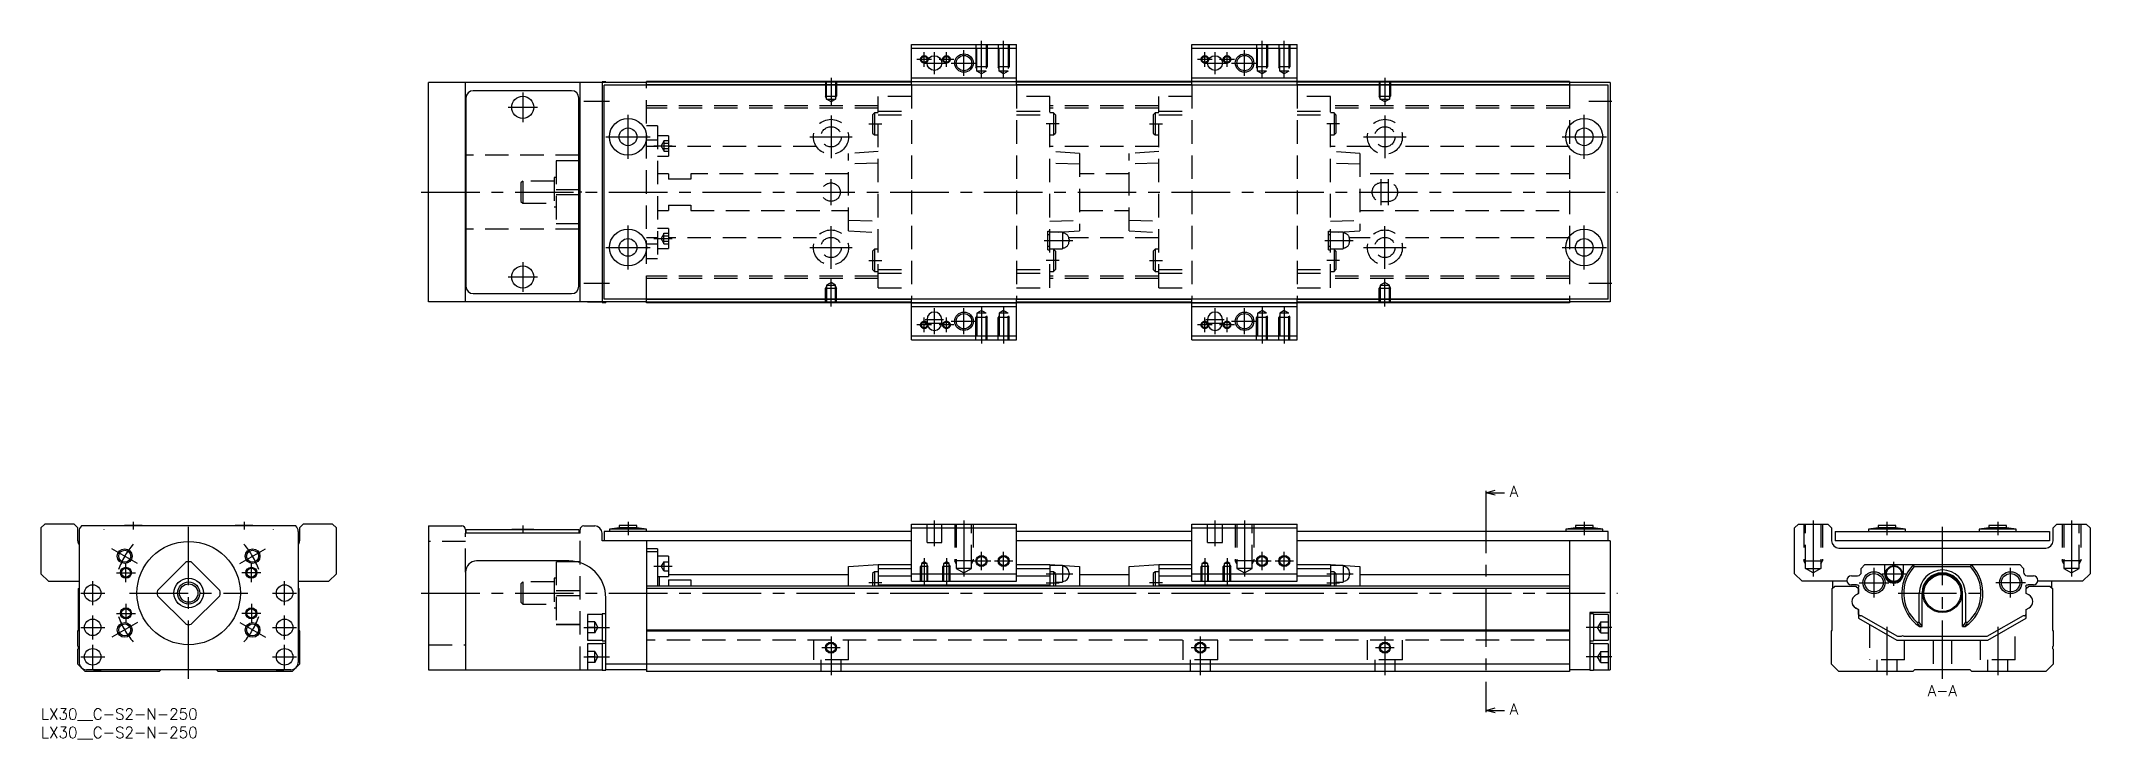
# Model space of a CAD drawing. Extents: x 0 to 555, y -8 to 181.
import ezdxf

# ---------------------------------------------------------------- set-up
doc = ezdxf.new("R2010")
doc.units = 0
doc.header["$LTSCALE"] = 0.5
doc.linetypes.add('CENTER', pattern=[50.8, 31.75, -6.35, 6.35, -6.35])
doc.linetypes.add('DASHED', pattern=[19.05, 12.7, -6.35])
for name, color, linetype in [('MSM_CENTER', 1, 'CENTER'), ('MSM_CONTINUOUS', 7, 'CONTINUOUS'), ('MSM_DASHED', 4, 'DASHED'), ('MSM_NARROW', 5, 'CONTINUOUS'), ('MSM_PART_NUMBER', 7, 'CONTINUOUS')]:
    doc.layers.add(name, color=color, linetype=linetype)
doc.styles.get("Standard").update_dxf_attribs({"font": 'txt.shx', "height": 3, "bigfont": 'bigfont.shx'})

# ---------------------------------------------------------------- blocks, each defined once
blk = doc.blocks.new('*U3')
at = {"layer": 'MSM_PART_NUMBER'}
blk.add_text('LX30__C-S2-N-250', height=3, dxfattribs=at).set_placement((0, -3))
blk = doc.blocks.new('*U4')
at = {"layer": 'MSM_PART_NUMBER'}
blk.add_text('LX30__C-S2-N-250', height=3, dxfattribs=at).set_placement((0, -8))

msp = doc.modelspace()

# ---------------------------------------------------------------- linework, layer by layer
at = {"layer": 'MSM_CENTER'}
for p, q in [((239.25, 174), (239.25, 178)), ((242, 172), (242, 178)), ((245.25, 174), (245.25, 178)), ((250, 171.5), (250, 178.5)), ((254.75, 171.09), (254.75, 181)), ((260.75, 171.09), (260.75, 181)), ((315.25, 174), (315.25, 178)), ((318, 172), (318, 178)), ((321.25, 174), (321.25, 178)), ((326, 171.5), (326, 178.5)), ((330.75, 171.09), (330.75, 181)), ((336.75, 171.09), (336.75, 181)), ((241.25, 176), (237.25, 176)), ((239, 175), (245, 175)), ((247.25, 176), (243.25, 176)), ((246.5, 175), (253.5, 175)), ((317.25, 176), (313.25, 176)), ((315, 175), (321, 175)), ((323.25, 176), (319.25, 176)), ((322.5, 175), (329.5, 175)), ((130.5, 167), (130.5, 159)), ((214, 171), (214, 163.49)), ((364, 171), (364, 163.49)), ((126.5, 163), (134.5, 163)), ((147, 164.7), (154, 164.7)), ((159, 149), (159, 161)), ((418, 149), (418, 161)), ((419.25, 164.7), (425.5, 164.7)), ((214, 160.75), (214, 149.25)), ((224.25, 158.5), (227.75, 158.5)), ((275.75, 158.5), (272.25, 158.5)), ((300.25, 158.5), (303.75, 158.5)), ((351.75, 158.5), (348.25, 158.5)), ((364, 160.75), (364, 149.25)), ((153, 155), (165, 155)), ((166, 152.55), (171, 152.55)), ((208.25, 155), (219.75, 155)), ((358.25, 155), (369.75, 155)), ((412, 155), (424, 155)), ((103, 140), (427, 140)), ((214, 136.5), (214, 143.5)), ((363, 136.5), (363, 143.5)), ((365, 136.5), (365, 143.5)), ((159, 119), (159, 131)), ((214, 119.25), (214, 130.75)), ((364, 119.25), (364, 130.75)), ((418, 119), (418, 131)), ((153, 125), (165, 125)), ((166, 127.44), (171, 127.44)), ((208.25, 125), (219.75, 125)), ((271.75, 126.9), (279.45, 126.9)), ((347.75, 126.9), (355.45, 126.9)), ((358.25, 125), (369.75, 125)), ((412, 125), (424, 125)), ((126.5, 117), (134.5, 117)), ((130.5, 121), (130.5, 113)), ((224.25, 121.5), (227.75, 121.5)), ((275.75, 121.5), (272.25, 121.5)), ((300.25, 121.5), (303.75, 121.5)), ((351.75, 121.5), (348.25, 121.5)), ((147, 115.3), (154, 115.3)), ((214, 109), (214, 116.51)), ((364, 109), (364, 116.51)), ((419.25, 115.3), (425.5, 115.3)), ((239.25, 102), (239.25, 106)), ((239.5, 105.5), (244.5, 105.5)), ((242, 101.5), (242, 108.5)), ((245.25, 102), (245.25, 106)), ((250, 101.5), (250, 108.5)), ((254.75, 108.91), (254.75, 99)), ((260.75, 108.91), (260.75, 99)), ((315.25, 102), (315.25, 106)), ((315.5, 105.5), (320.5, 105.5)), ((318, 101.5), (318, 108.5)), ((321.25, 102), (321.25, 106)), ((326, 101.5), (326, 108.5)), ((330.75, 108.91), (330.75, 99)), ((336.75, 108.91), (336.75, 99)), ((241.25, 104), (237.25, 104)), ((239.5, 104.5), (244.5, 104.5)), ((247.25, 104), (243.25, 104)), ((246.5, 105), (253.5, 105)), ((317.25, 104), (313.25, 104)), ((315.5, 104.5), (320.5, 104.5)), ((323.25, 104), (319.25, 104)), ((322.5, 105), (329.5, 105)), ((391.37, 58), (391.37, 0)), ((25, 50.6), (25, 48.5)), ((40, 8), (40, 51.5)), ((55, 50.6), (55, 48.5)), ((159, 50.6), (159, 47)), ((242, 44), (242, 51)), ((250, 51), (250, 35.81)), ((318, 44), (318, 51)), ((326, 51), (326, 35.81)), ((418, 50.6), (418, 47)), ((480, 51), (480, 35.81)), ((500, 50.6), (500, 47)), ((515, 8), (515, 51.5)), ((530, 50.6), (530, 47)), ((550, 51), (550, 35.81)), ((17, 48.61), (17, 48.49)), ((63, 48.49), (63, 48.61)), ((130.5, 49.61), (130.5, 47.5)), ((26.14, 39.3), (19.22, 43.3)), ((23, 34.22), (23, 39.38)), ((53.86, 39.3), (60.78, 43.3)), ((57, 34.22), (57, 39.38)), ((239.25, 40.76), (239.25, 33.5)), ((245.25, 40.76), (245.25, 33.5)), ((252.25, 40), (257.25, 40)), ((254.75, 37.5), (254.75, 42.5)), ((258.25, 40), (263.25, 40)), ((260.75, 37.5), (260.75, 42.5)), ((315.25, 40.76), (315.25, 33.5)), ((321.25, 40.76), (321.25, 33.5)), ((328.25, 40), (333.25, 40)), ((330.75, 37.5), (330.75, 42.5)), ((334.25, 40), (339.25, 40)), ((336.75, 37.5), (336.75, 42.5)), ((501.9, 33.25), (501.9, 39.75)), ((14, 28.05), (14, 34.55)), ((20.42, 36.8), (25.57, 36.8)), ((59.57, 36.8), (54.42, 36.8)), ((66, 28.05), (66, 34.55)), ((166, 38.55), (171, 38.55)), ((227.75, 34.1), (224.25, 34.1)), ((272.25, 36.5), (279.45, 36.5)), ((272.25, 34.1), (275.75, 34.1)), ((303.75, 34.1), (300.25, 34.1)), ((348.25, 36.5), (355.45, 36.5)), ((348.25, 34.1), (351.75, 34.1)), ((492.5, 34.1), (500.5, 34.1)), ((496.5, 30.1), (496.5, 38.1)), ((498.65, 36.5), (505.15, 36.5)), ((537.5, 34.1), (529.5, 34.1)), ((533.5, 30.1), (533.5, 38.1)), ((10.75, 31.3), (17.25, 31.3)), ((23, 28.38), (23, 23.23)), ((24, 31.3), (56, 31.3)), ((57, 28.38), (57, 23.23)), ((62.75, 31.3), (69.25, 31.3)), ((103, 31.3), (427, 31.3)), ((503, 31.3), (527, 31.3)), ((14, 18.75), (14, 25.25)), ((26.14, 23.3), (19.22, 19.3)), ((20.42, 25.8), (25.57, 25.8)), ((53.86, 23.3), (60.78, 19.3)), ((59.57, 25.8), (54.42, 25.8)), ((66, 18.75), (66, 25.25)), ((10.75, 22), (17.25, 22)), ((14, 10.75), (14, 17.25)), ((62.75, 22), (69.25, 22)), ((66, 10.75), (66, 17.25)), ((147, 22), (154, 22)), ((214, 19.5), (214, 9)), ((314, 19.5), (314, 9)), ((364, 19.5), (364, 9)), ((425.5, 22), (418.5, 22)), ((500, 22.18), (500, 9)), ((530, 22.18), (530, 9)), ((10.75, 14), (17.25, 14)), ((62.75, 14), (69.25, 14)), ((147, 14), (154, 14)), ((211.5, 16.5), (216.5, 16.5)), ((311.5, 16.5), (316.5, 16.5)), ((361.5, 16.5), (366.5, 16.5)), ((425.5, 14), (418.5, 14))]:
    msp.add_line(p, q, dxfattribs=at)
for start, end in [(138.5385, 161.4615), (18.5385, 41.4615), (198.5385, 221.4615), (318.5385, 341.4615)]:
    msp.add_arc((40, 31.3), 20, start, end, dxfattribs=at)
at = {"layer": 'MSM_CONTINUOUS'}
for p, q in [((235.75, 169), (235.75, 180)), ((235.75, 180), (264.25, 180)), ((235.75, 179), (264.25, 179)), ((264.25, 169), (264.25, 180)), ((311.75, 169), (311.75, 180)), ((311.75, 180), (340.25, 180)), ((311.75, 179), (340.25, 179)), ((340.25, 169), (340.25, 180)), ((105, 110.3), (105, 169.7)), ((164, 169.7), (105, 169.7)), ((115, 110.3), (115, 169.7)), ((143.7, 167.5), (117.1, 167.5)), ((146, 110.3), (146, 169.7)), ((148, 169.75), (148, 169.7)), ((152, 169.75), (148, 169.75)), ((153, 169.9), (152, 169.9)), ((152, 169.9), (152, 110.1)), ((152, 169.7), (152, 110.3)), ((152.5, 111), (152.5, 169)), ((152.5, 111), (152.5, 169)), ((424.5, 169), (152.5, 169)), ((153, 169.9), (153, 169.7)), ((164, 169), (164, 170)), ((235.75, 170), (164, 170)), ((235.75, 169.8), (164, 169.8)), ((235.75, 169.1), (164, 169.1)), ((235.75, 171), (264.25, 171)), ((235.75, 170), (264.25, 170)), ((414, 170), (264.25, 170)), ((311.75, 169.8), (264.25, 169.8)), ((311.75, 169.1), (264.25, 169.1)), ((311.75, 171), (340.25, 171)), ((311.75, 170), (340.25, 170)), ((414, 169.8), (340.25, 169.8)), ((414, 169.1), (340.25, 169.1)), ((414, 170), (414, 169)), ((425, 169.7), (414, 169.7)), ((424.5, 111), (424.5, 169)), ((425, 169.7), (425, 110.3)), ((115.1, 165.5), (115.1, 114.5)), ((145.7, 114.5), (145.7, 165.5)), ((115, 158.2), (115.1, 158.2)), ((145.7, 158.2), (146, 158.2)), ((115.1, 150), (115, 150)), ((146, 150), (145.7, 150)), ((146, 148.5), (145.7, 148.5)), ((146, 148.47), (145.7, 148.47)), ((145.7, 140.72), (146, 140.72)), ((145.7, 140.72), (146, 140.72)), ((146, 139.28), (145.7, 139.28)), ((146, 139.28), (145.7, 139.28)), ((115.1, 130), (115, 130)), ((146, 131.53), (145.7, 131.53)), ((146, 131.5), (145.7, 131.5)), ((146, 130), (145.7, 130)), ((115.1, 121.8), (115, 121.8)), ((146, 121.8), (145.7, 121.8)), ((117.1, 112.5), (143.7, 112.5)), ((164, 110.3), (105, 110.3)), ((148, 110.3), (148, 110.25)), ((148, 110.25), (152, 110.25)), ((152, 110.1), (153, 110.1)), ((424.5, 111), (152.5, 111)), ((153, 110.3), (153, 110.1)), ((164, 110), (164, 111)), ((235.75, 110.9), (164, 110.9)), ((235.75, 110.2), (164, 110.2)), ((414, 110), (164, 110)), ((235.75, 100), (235.75, 111)), ((235.75, 110), (264.25, 110)), ((235.75, 109), (264.25, 109)), ((240, 105.5), (240, 104.5)), ((244, 104.5), (244, 105.5)), ((264.25, 100), (264.25, 111)), ((311.75, 110.9), (264.25, 110.9)), ((311.75, 110.2), (264.25, 110.2)), ((311.75, 100), (311.75, 111)), ((311.75, 110), (340.25, 110)), ((311.75, 109), (340.25, 109)), ((316, 105.5), (316, 104.5)), ((320, 104.5), (320, 105.5)), ((340.25, 100), (340.25, 111)), ((414, 110.9), (340.25, 110.9)), ((414, 110.2), (340.25, 110.2)), ((414, 111), (414, 110)), ((425, 110.3), (414, 110.3)), ((235.75, 101), (264.25, 101)), ((235.75, 100), (264.25, 100)), ((311.75, 101), (340.25, 101)), ((311.75, 100), (340.25, 100)), ((391.37, 58.5), (393.87, 59.17)), ((391.37, 59), (391.37, 58)), ((393.87, 57.83), (391.37, 58.5)), ((391.37, 58.5), (396.37, 58.5)), ((1, 50), (0, 49)), ((9, 50), (1, 50)), ((10, 49), (9, 50)), ((71, 50), (70, 49)), ((79, 50), (71, 50)), ((80, 49), (79, 50)), ((235.75, 50), (264.25, 50)), ((235.75, 34.5), (235.75, 50)), ((264.25, 34.5), (264.25, 50)), ((311.75, 50), (340.25, 50)), ((311.75, 34.5), (311.75, 50)), ((340.25, 34.5), (340.25, 50)), ((475, 49), (476, 50)), ((476, 50), (484, 50)), ((484, 50), (485, 49)), ((545, 49), (546, 50)), ((546, 50), (554, 50)), ((554, 50), (555, 49)), ((0, 49), (0, 36.5)), ((10, 45.5), (10, 49)), ((10.3, 48), (10.3, 12.5)), ((69.02, 49.5), (10.98, 49.5)), ((22.6, 49.6), (22.6, 49.5)), ((27.4, 49.6), (22.6, 49.6)), ((27.4, 49.5), (27.4, 49.6)), ((52.6, 49.6), (52.6, 49.5)), ((57.4, 49.6), (52.6, 49.6)), ((57.4, 49.5), (57.4, 49.6)), ((69.7, 48), (69.7, 12.5)), ((70, 49), (70, 45.5)), ((80, 36.5), (80, 49)), ((105, 49.5), (105, 10.5)), ((105, 49.5), (114, 49.5)), ((115, 48.5), (115, 47.5)), ((146, 47.5), (115, 47.5)), ((115.1, 48.5), (115.1, 47.5)), ((115.1, 48.5), (145.7, 48.5)), ((127.5, 48.6), (133.5, 48.6)), ((127.5, 48.6), (127.5, 48.5)), ((133.5, 48.5), (133.5, 48.6)), ((145.7, 48.5), (145.7, 47.5)), ((146, 47.5), (146, 48.5)), ((147, 49.5), (150, 49.5)), ((152, 45.5), (152, 47.5)), ((235.75, 45.5), (152, 45.5)), ((152.5, 48), (152.5, 45.5)), ((235.75, 48), (152.5, 48)), ((156.6, 49), (154, 48.6)), ((154, 48.6), (154, 48)), ((164, 48.6), (154, 48.6)), ((156.6, 49.6), (156.6, 49)), ((161.4, 49.6), (156.6, 49.6)), ((161.4, 49), (156.6, 49)), ((161.4, 49), (161.4, 49.6)), ((164, 48.6), (161.4, 49)), ((164, 48), (164, 48.6)), ((164, 45.5), (164, 10)), ((235.75, 49), (264.25, 49)), ((311.75, 48), (264.25, 48)), ((311.75, 45.5), (264.25, 45.5)), ((311.75, 49), (340.25, 49)), ((424.5, 48), (340.25, 48)), ((425, 45.5), (340.25, 45.5)), ((415.6, 49), (413, 48.6)), ((413, 48.6), (413, 48)), ((423, 48.6), (413, 48.6)), ((414, 45.5), (414, 10)), ((415.6, 49.6), (415.6, 49)), ((420.4, 49.6), (415.6, 49.6)), ((420.4, 49), (415.6, 49)), ((420.4, 49), (420.4, 49.6)), ((423, 48.6), (420.4, 49)), ((423, 48), (423, 48.6)), ((424.5, 45.5), (424.5, 48)), ((425, 45.5), (425, 10.5)), ((475, 36.5), (475, 49)), ((485, 49), (485, 45.5)), ((486, 48), (544, 48)), ((486, 48), (486, 45.5)), ((544, 45.5), (486, 45.5)), ((497.6, 49), (495, 48.6)), ((505, 48.6), (495, 48.6)), ((495, 48.6), (495, 48)), ((502.4, 49.6), (497.6, 49.6)), ((497.6, 49.6), (497.6, 49)), ((502.4, 49), (497.6, 49)), ((502.4, 49), (502.4, 49.6)), ((505, 48.6), (502.4, 49)), ((505, 48), (505, 48.6)), ((527.6, 49), (525, 48.6)), ((535, 48.6), (525, 48.6)), ((525, 48.6), (525, 48)), ((532.4, 49.6), (527.6, 49.6)), ((527.6, 49.6), (527.6, 49)), ((532.4, 49), (527.6, 49)), ((532.4, 49), (532.4, 49.6)), ((535, 48.6), (532.4, 49)), ((535, 48), (535, 48.6)), ((544, 48), (544, 45.5)), ((545, 45.5), (545, 49)), ((555, 49), (555, 36.5)), ((39.28, 39.77), (31.53, 32.02)), ((48.47, 32.02), (40.72, 39.77)), ((143, 40), (118, 40)), ((167, 43.3), (164, 43.3)), ((167, 42.45), (164, 42.45)), ((167, 43.3), (167, 33.2)), ((170, 41.3), (167, 41.3)), ((170, 41.3), (170, 35.8)), ((218.75, 38.5), (226.75, 39)), ((226.75, 39), (235.75, 39)), ((226.75, 39), (226.75, 33.2)), ((264.25, 39), (273.25, 39)), ((273.25, 39), (281.25, 38.5)), ((273.25, 39), (273.25, 33.2)), ((294.75, 38.5), (302.75, 39)), ((302.75, 39), (311.75, 39)), ((302.75, 39), (302.75, 33.2)), ((340.25, 39), (349.25, 39)), ((349.25, 39), (357.25, 38.5)), ((349.25, 39), (349.25, 33.2)), ((487, 43.5), (543, 43.5)), ((493.05, 38), (494.05, 39)), ((494.05, 39), (535.95, 39)), ((499.4, 36.5), (499.4, 39)), ((504.4, 39), (504.4, 36.5)), ((507.14, 39), (507.4, 38.5)), ((522.6, 38.5), (522.86, 39)), ((535.95, 39), (536.95, 38)), ((0, 36.5), (2, 34.5)), ((2, 34.5), (10.3, 34.5)), ((69.7, 34.5), (78, 34.5)), ((78, 34.5), (80, 36.5)), ((115, 37), (115, 10.5)), ((167, 35.8), (170, 35.8)), ((167.5, 33.2), (167.5, 35.8)), ((170, 36.3), (218.75, 36.3)), ((170, 34.87), (176, 34.87)), ((170, 34.87), (170, 33.2)), ((176, 34.87), (176, 33.2)), ((218.75, 33.2), (218.75, 38.5)), ((225.75, 37.1), (225.25, 36.6)), ((225.25, 36.6), (225.25, 33.2)), ((226.75, 37.1), (225.75, 37.1)), ((225.75, 37.1), (225.75, 33.2)), ((226.75, 38), (235.75, 38)), ((226.75, 36), (235.75, 36)), ((226.75, 33.5), (273.25, 33.5)), ((235.75, 36.5), (264.25, 36.5)), ((235.75, 34.5), (264.25, 34.5)), ((264.25, 38), (273.25, 38)), ((264.25, 36), (273.25, 36)), ((276.7, 38.75), (273.25, 38.75)), ((274.25, 37.1), (273.25, 37.1)), ((274.75, 36.6), (274.25, 37.1)), ((274.25, 37.1), (274.25, 33.2)), ((274.75, 36.6), (274.75, 33.2)), ((274.75, 34.25), (276.7, 34.25)), ((276.7, 38.75), (276.7, 34.25)), ((278.45, 36.8), (278.45, 36.2)), ((281.25, 38.5), (281.25, 33.2)), ((281.25, 36.3), (294.75, 36.3)), ((294.75, 33.2), (294.75, 38.5)), ((301.75, 37.1), (301.25, 36.6)), ((301.25, 36.6), (301.25, 33.2)), ((302.75, 37.1), (301.75, 37.1)), ((301.75, 37.1), (301.75, 33.2)), ((302.75, 38), (311.75, 38)), ((302.75, 36), (311.75, 36)), ((302.75, 33.5), (349.25, 33.5)), ((311.75, 36.5), (340.25, 36.5)), ((311.75, 34.5), (340.25, 34.5)), ((340.25, 38), (349.25, 38)), ((340.25, 36), (349.25, 36)), ((352.7, 38.75), (349.25, 38.75)), ((350.25, 37.1), (349.25, 37.1)), ((350.75, 36.6), (350.25, 37.1)), ((350.25, 37.1), (350.25, 33.2)), ((350.75, 36.6), (350.75, 33.2)), ((350.75, 34.25), (352.7, 34.25)), ((352.7, 38.75), (352.7, 34.25)), ((354.45, 36.8), (354.45, 36.2)), ((357.25, 38.5), (357.25, 33.2)), ((357.25, 36.3), (414, 36.3)), ((477, 34.5), (475, 36.5)), ((489.13, 34.5), (477, 34.5)), ((485.3, 32.6), (485.3, 34.5)), ((490.35, 36), (492.05, 36)), ((491.75, 33.5), (490.35, 33.5)), ((493.05, 37), (493.05, 38)), ((507.4, 38.5), (522.6, 38.5)), ((536.95, 38), (536.95, 37)), ((537.95, 36), (539.65, 36)), ((539.65, 33.5), (538.25, 33.5)), ((553, 34.5), (540.87, 34.5)), ((544.7, 32.6), (544.7, 34.5)), ((555, 36.5), (553, 34.5)), ((10.2, 32.5), (10.3, 32.6)), ((10.2, 21.2), (10.2, 32.5)), ((31.53, 30.58), (39.28, 22.83)), ((40.72, 22.83), (48.47, 30.58)), ((69.7, 32.6), (69.8, 32.5)), ((69.8, 32.5), (69.8, 21.2)), ((153, 10.35), (153, 30)), ((414, 33.2), (164, 33.2)), ((414, 32.5), (164, 32.5)), ((485.2, 32.5), (485.9, 33.2)), ((485.2, 21.2), (485.2, 32.5)), ((485.9, 33.2), (491.55, 33.2)), ((492.25, 31.15), (491.5, 30.72)), ((491.55, 33.2), (492.25, 32.5)), ((491.6, 30.78), (492.25, 31.15)), ((492.2, 32.55), (492.2, 32.7)), ((492.25, 32.5), (492.2, 32.55)), ((492.25, 31.15), (492.25, 32.5)), ((492.25, 32.5), (492.25, 31.15)), ((508.74, 23.45), (508.74, 31.3)), ((509.5, 22.2), (509.5, 31.3)), ((520.5, 22.2), (520.5, 31.3)), ((521.26, 31.3), (521.26, 23.45)), ((537.75, 32.5), (538.45, 33.2)), ((537.75, 31.15), (537.75, 32.5)), ((538.4, 30.78), (537.75, 31.15)), ((537.8, 32.7), (537.8, 32.55)), ((538.4, 30.78), (538.49, 30.73)), ((538.45, 33.2), (544.1, 33.2)), ((544.1, 33.2), (544.8, 32.5)), ((544.8, 32.5), (544.8, 21.2)), ((152, 25.5), (148, 25.5)), ((148, 25.5), (148, 18.5)), ((153, 25.65), (152, 25.65)), ((152, 25.65), (152, 18.35)), ((425, 26), (419.5, 26)), ((419.5, 26), (419.5, 10.35)), ((420.5, 25.65), (419.5, 25.65)), ((420.5, 25.65), (420.5, 18.35)), ((424.5, 25.5), (420.5, 25.5)), ((424.5, 25.5), (424.5, 18.5)), ((492.25, 26.85), (491.5, 27.28)), ((491.6, 27.22), (492.25, 26.85)), ((492.25, 25.45), (492.25, 26.85)), ((492.25, 26.85), (492.25, 24.5)), ((492.25, 24.5), (502.64, 18.5)), ((493.1, 25.16), (492.7, 25.16)), ((502.91, 19.5), (493.1, 25.16)), ((508.07, 23.45), (508.74, 23.45)), ((509.5, 22.2), (508.74, 23.45)), ((521.26, 23.45), (520.5, 22.2)), ((521.26, 23.45), (521.93, 23.45)), ((536.9, 25.16), (527.09, 19.5)), ((527.36, 18.5), (537.75, 24.5)), ((537.3, 25.16), (536.9, 25.16)), ((537.75, 26.85), (538.5, 27.28)), ((537.75, 24.5), (537.75, 26.85)), ((10, 21), (10.2, 21.2)), ((10, 16.9), (10, 21)), ((69.8, 21.2), (70, 21)), ((70, 21), (70, 12)), ((148, 18.5), (152, 18.5)), ((152, 17.5), (148, 17.5)), ((148, 17.5), (148, 10.5)), ((152, 18.35), (153, 18.35)), ((153, 17.65), (152, 17.65)), ((152, 17.65), (152, 10.35)), ((414, 21.2), (164, 21.2)), ((414, 21), (164, 21)), ((419.5, 18.35), (420.5, 18.35)), ((420.5, 17.65), (419.5, 17.65)), ((420.5, 18.5), (424.5, 18.5)), ((420.5, 17.65), (420.5, 10.35)), ((424.5, 17.5), (420.5, 17.5)), ((424.5, 17.5), (424.5, 10.5)), ((485, 21), (485.2, 21.2)), ((485, 12), (485, 21)), ((502.64, 18.5), (527.36, 18.5)), ((503.85, 19.5), (502.91, 19.5)), ((527.09, 19.5), (504.65, 19.5)), ((508.82, 22.2), (509.5, 22.2)), ((520.5, 22.2), (521.18, 22.2)), ((544.8, 21.2), (545, 21)), ((545, 21), (545, 16.9)), ((10, 12), (10, 16.1)), ((10.7, 11.3), (10, 12)), ((70, 12), (69.3, 11.3)), ((414, 12), (153, 12)), ((487, 10), (485, 12)), ((545, 12), (543, 10)), ((545, 16.1), (545, 12)), ((12, 10), (11.1, 10.9)), ((32, 10), (12, 10)), ((67.7, 10.5), (12.3, 10.5)), ((32.5, 10.5), (32, 10)), ((48, 10), (47.5, 10.5)), ((68, 10), (48, 10)), ((68.9, 10.9), (68, 10)), ((105, 10.5), (152, 10.5)), ((152, 10.35), (153, 10.35)), ((164, 10.5), (153, 10.5)), ((414, 10), (164, 10)), ((419.5, 10.5), (414, 10.5)), ((419.5, 10.35), (420.5, 10.35)), ((420.5, 10.5), (425, 10.5)), ((507, 10), (487, 10)), ((507.5, 10.5), (507, 10)), ((522.5, 10.5), (507.5, 10.5)), ((523, 10), (522.5, 10.5)), ((543, 10), (523, 10)), ((391.37, -0.5), (393.87, 0.17)), ((391.37, 0), (391.37, -1)), ((393.87, -1.17), (391.37, -0.5)), ((391.37, -0.5), (396.37, -0.5))]:
    msp.add_line(p, q, dxfattribs=at)
for centre, radius in [((242, 175), 2), ((250, 175), 2.07), ((318, 175), 2), ((326, 175), 2.07), ((130.5, 163), 3), ((159, 155), 5), ((159, 155), 2.4), ((418, 155), 5), ((418, 155), 2.4), ((159, 125), 5), ((418, 125), 5), ((159, 125), 2.4), ((418, 125), 2.4), ((130.5, 117), 3), ((250, 105), 2.07), ((326, 105), 2.07), ((40, 31.3), 14), ((22.68, 41.3), 1.62), ((57.32, 41.3), 1.62), ((254.75, 40), 1.23), ((260.75, 40), 1.23), ((330.75, 40), 1.23), ((336.75, 40), 1.23), ((14, 31.3), 2.25), ((23, 36.8), 1.23), ((40, 31.3), 4), ((40, 31.3), 3), ((40, 31.3), 2.5), ((57, 36.8), 1.23), ((66, 31.3), 2.25), ((496.5, 34.1), 3), ((496.5, 34.1), 2.5), ((501.9, 36.5), 2.25), ((501.9, 36.5), 2.05), ((515, 31.3), 5.3), ((515, 31.3), 5), ((533.5, 34.1), 3), ((533.5, 34.1), 2.5), ((14, 22), 2.25), ((22.68, 21.3), 1.62), ((23, 25.8), 1.23), ((57.32, 21.3), 1.62), ((57, 25.8), 1.23), ((66, 22), 2.25), ((214, 16.5), 1.23), ((314, 16.5), 1.23), ((364, 16.5), 1.23), ((14, 14), 2.25), ((66, 14), 2.25)]:
    msp.add_circle(centre, radius, dxfattribs=at)
for centre, radius, start, end in [((117.1, 165.5), 2, 90, 180), ((143.7, 165.5), 2, 0, 90), ((117.1, 114.5), 2, 180, 270), ((143.7, 114.5), 2, 270, 0), ((242, 105.5), 2, 0, 180), ((318, 105.5), 2, 0, 180), ((242, 104.5), 2, 180, 0), ((318, 104.5), 2, 180, 0), ((12, 45.5), 2, 180, 211.7883), ((12.3, 48), 2, 131.4096, 180), ((67.7, 48), 2, 0, 48.5904), ((68, 45.5), 2, 328.2117, 0), ((114, 48.5), 1, 0, 90), ((147, 48.5), 1, 90, 180), ((150, 47.5), 2, 0, 90), ((487, 45.5), 2, 180, 270), ((543, 45.5), 2, 270, 0), ((40, 31.3), 8.5, 85.1192, 94.8808), ((118, 37), 3, 90, 180), ((143, 30), 10, 0, 90), ((515, 31.3), 11, 135.573, 235.8196), ((515, 31.3), 11, 304.1804, 44.427), ((276.7, 36.8), 1.75, 0, 90), ((276.7, 36.2), 1.75, 270, 0), ((352.7, 36.8), 1.75, 0, 90), ((352.7, 36.2), 1.75, 270, 0), ((490.35, 34.75), 1.25, 90, 270), ((491.75, 32.5), 1, 41.234, 90), ((492.05, 37), 1, 270, 0), ((501.9, 36.5), 2.5, 180, 0), ((515, 31.3), 10.47, 136.5713, 228.5552), ((515, 31.3), 6.26, 0, 180), ((515, 31.3), 5.5, 0, 180), ((515, 31.3), 10.47, 311.4448, 43.4287), ((537.95, 37), 1, 180, 270), ((538.25, 32.5), 1, 90, 138.766), ((539.65, 34.75), 1.25, 270, 90), ((40, 31.3), 8.5, 175.1192, 184.8808), ((40, 31.3), 8.5, 355.1192, 4.8808), ((492.65, 28.85), 2.2, 121.4553, 176.019), ((492.65, 29.15), 2.2, 183.981, 238.5447), ((492.65, 29.15), 2.2, 183.981, 241.4552), ((492.65, 28.85), 2.2, 121.3887, 134.5331), ((492.7, 32.7), 0.5, 113.3254, 180), ((537.3, 32.7), 0.5, 0, 66.6746), ((537.35, 28.85), 2.2, 3.981, 61.4552), ((537.35, 29.15), 2.2, 301.4553, 356.019), ((40, 31.3), 8.5, 265.1192, 274.8808), ((492.7, 25.66), 0.5, 205.8419, 270), ((516, 27.35), 8.83, 206.1475, 215.6253), ((514, 27.35), 8.84, 324.3755, 333.8517), ((537.3, 25.66), 0.5, 270, 334.1581), ((9.7, 16.5), 0.5, 306.8699, 53.1301), ((504.25, 19.2), 0.5, 36.8699, 143.1301), ((545.3, 16.5), 0.5, 126.8699, 233.1301), ((12.3, 12.5), 2, 180, 270), ((67.7, 12.5), 2, 270, 0), ((15.3, 14), 3.65, 253.517, 286.483), ((64.7, 14), 3.65, 253.517, 286.483)]:
    msp.add_arc(centre, radius, start, end, dxfattribs=at)
at = {"layer": 'MSM_DASHED'}
for p, q in [((253.25, 180), (253.25, 174)), ((253.52, 172.8), (253.52, 180)), ((255.98, 180), (255.98, 172.8)), ((256.25, 180), (256.25, 174)), ((259.25, 180), (259.25, 174)), ((259.52, 172.8), (259.52, 180)), ((261.98, 180), (261.98, 172.8)), ((262.25, 180), (262.25, 174)), ((329.25, 180), (329.25, 174)), ((329.52, 172.8), (329.52, 180)), ((331.98, 180), (331.98, 172.8)), ((332.25, 180), (332.25, 174)), ((335.25, 180), (335.25, 174)), ((335.52, 172.8), (335.52, 180)), ((337.98, 180), (337.98, 172.8)), ((338.25, 180), (338.25, 174)), ((256.25, 174), (253.25, 174)), ((253.52, 173.53), (253.25, 174)), ((255.98, 172.8), (253.52, 172.8)), ((254.75, 172.09), (253.52, 172.8)), ((255.98, 172.8), (254.75, 172.09)), ((255.98, 173.53), (256.25, 174)), ((262.25, 174), (259.25, 174)), ((259.52, 173.53), (259.25, 174)), ((261.98, 172.8), (259.52, 172.8)), ((260.75, 172.09), (259.52, 172.8)), ((261.98, 172.8), (260.75, 172.09)), ((261.98, 173.53), (262.25, 174)), ((332.25, 174), (329.25, 174)), ((329.52, 173.53), (329.25, 174)), ((331.98, 172.8), (329.52, 172.8)), ((330.75, 172.09), (329.52, 172.8)), ((331.98, 172.8), (330.75, 172.09)), ((331.98, 173.53), (332.25, 174)), ((338.25, 174), (335.25, 174)), ((335.52, 173.53), (335.25, 174)), ((337.98, 172.8), (335.52, 172.8)), ((336.75, 172.09), (335.52, 172.8)), ((337.98, 172.8), (336.75, 172.09)), ((337.98, 173.53), (338.25, 174)), ((164, 111), (164, 169)), ((212.5, 170), (212.5, 166)), ((212.77, 165.2), (212.77, 170)), ((215.23, 170), (215.23, 165.2)), ((215.5, 170), (215.5, 166)), ((235.75, 169), (235.75, 111)), ((264.25, 169), (264.25, 111)), ((311.75, 169), (311.75, 111)), ((340.25, 169), (340.25, 111)), ((362.5, 170), (362.5, 166)), ((362.77, 165.2), (362.77, 170)), ((365.23, 170), (365.23, 165.2)), ((365.5, 170), (365.5, 166)), ((414, 169), (414, 111)), ((226.75, 163.45), (164, 163.45)), ((226.75, 162.75), (164, 162.75)), ((212.77, 165.53), (212.5, 166)), ((212.5, 166), (215.5, 166)), ((212.77, 165.2), (215.23, 165.2)), ((214, 164.49), (212.77, 165.2)), ((215.23, 165.2), (214, 164.49)), ((215.23, 165.53), (215.5, 166)), ((225.75, 161.5), (225.25, 161)), ((225.25, 161), (225.25, 156)), ((225.75, 161.5), (225.75, 155.5)), ((226.75, 161.5), (225.75, 161.5)), ((235.75, 165.9), (226.75, 165.9)), ((226.75, 114.1), (226.75, 165.9)), ((226.75, 161.95), (235.75, 161.95)), ((226.75, 160.95), (235.75, 160.95)), ((273.25, 165.9), (264.25, 165.9)), ((264.25, 161.95), (273.25, 161.95)), ((264.25, 160.95), (273.25, 160.95)), ((273.25, 114.1), (273.25, 165.9)), ((302.75, 163.45), (273.25, 163.45)), ((302.75, 162.75), (273.25, 162.75)), ((274.25, 161.5), (273.25, 161.5)), ((274.25, 161.5), (274.25, 155.5)), ((274.75, 161), (274.25, 161.5)), ((274.75, 161), (274.75, 156)), ((301.75, 161.5), (301.25, 161)), ((301.25, 161), (301.25, 156)), ((301.75, 161.5), (301.75, 155.5)), ((302.75, 161.5), (301.75, 161.5)), ((311.75, 165.9), (302.75, 165.9)), ((302.75, 114.1), (302.75, 165.9)), ((302.75, 161.95), (311.75, 161.95)), ((302.75, 160.95), (311.75, 160.95)), ((349.25, 165.9), (340.25, 165.9)), ((340.25, 161.95), (349.25, 161.95)), ((340.25, 160.95), (349.25, 160.95)), ((349.25, 114.1), (349.25, 165.9)), ((414, 163.45), (349.25, 163.45)), ((414, 162.75), (349.25, 162.75)), ((350.25, 161.5), (349.25, 161.5)), ((350.25, 161.5), (350.25, 155.5)), ((350.75, 161), (350.25, 161.5)), ((350.75, 161), (350.75, 156)), ((362.77, 165.53), (362.5, 166)), ((362.5, 166), (365.5, 166)), ((362.77, 165.2), (365.23, 165.2)), ((364, 164.49), (362.77, 165.2)), ((365.23, 165.2), (364, 164.49)), ((365.23, 165.53), (365.5, 166)), ((167, 158), (164, 158)), ((167, 158), (167, 122)), ((225.25, 156), (225.75, 155.5)), ((225.75, 155.5), (226.75, 155.5)), ((273.25, 155.5), (274.25, 155.5)), ((274.25, 155.5), (274.75, 156)), ((301.25, 156), (301.75, 155.5)), ((301.75, 155.5), (302.75, 155.5)), ((349.25, 155.5), (350.25, 155.5)), ((350.25, 155.5), (350.75, 156)), ((145.7, 150), (115.1, 150)), ((167, 154.13), (164, 154.13)), ((167, 152.38), (164, 152.38)), ((170, 155.3), (167, 155.3)), ((168.7, 153.8), (167.98, 152.55)), ((168.7, 151.3), (167.98, 152.55)), ((168.7, 154), (170, 154)), ((168.7, 154), (168.7, 151.11)), ((168.7, 153.28), (170, 153.28)), ((168.7, 151.83), (170, 151.83)), ((168.7, 151.11), (170, 151.11)), ((170, 155.3), (170, 149.8)), ((210.05, 152.36), (170, 152.36)), ((226.75, 151), (218.75, 150.47)), ((218.75, 129.53), (218.75, 150.47)), ((302.75, 152.36), (273.25, 152.36)), ((281.25, 150.47), (273.25, 151)), ((281.25, 150.47), (281.25, 129.53)), ((302.75, 151), (294.75, 150.47)), ((294.75, 129.53), (294.75, 150.47)), ((360.05, 152.36), (349.25, 152.36)), ((357.25, 150.47), (349.25, 151)), ((357.25, 150.47), (357.25, 129.53)), ((414, 152.36), (367.95, 152.36)), ((139.5, 148.5), (139.5, 131.5)), ((145.7, 148.5), (139.5, 148.5)), ((145.7, 148.47), (139.5, 148.47)), ((167, 149.8), (170, 149.8)), ((170, 145), (167, 145)), ((170, 145), (170, 143.5)), ((176, 145), (176, 143.5)), ((218.75, 145), (176, 145)), ((226.75, 147.86), (218.75, 147.6)), ((281.25, 147.6), (273.25, 147.86)), ((294.75, 145), (281.25, 145)), ((302.75, 147.86), (294.75, 147.6)), ((357.25, 147.6), (349.25, 147.86)), ((414, 145), (357.25, 145)), ((130.5, 143), (130, 142.5)), ((130, 142.5), (130, 137.5)), ((130.5, 143), (130.5, 137)), ((139, 143), (130.5, 143)), ((139, 144), (139, 136)), ((139.5, 144), (139, 144)), ((139.5, 140.72), (145.7, 140.72)), ((145.7, 139.28), (139.5, 139.28)), ((146.5, 140), (146, 140)), ((176, 143.5), (170, 143.5)), ((365, 142.5), (363, 142.5)), ((130, 137.5), (130.5, 137)), ((130.5, 137), (139, 137)), ((139, 136), (139.5, 136)), ((167, 135), (170, 135)), ((170, 136.5), (176, 136.5)), ((170, 136.5), (170, 135)), ((176, 136.5), (176, 135)), ((176, 135), (218.75, 135)), ((281.25, 135), (294.75, 135)), ((357.25, 135), (414, 135)), ((363, 137.5), (365, 137.5)), ((145.7, 130), (115.1, 130)), ((139.5, 131.53), (145.7, 131.53)), ((139.5, 131.5), (145.7, 131.5)), ((170, 130.19), (167, 130.19)), ((168.7, 128.69), (167.98, 127.44)), ((168.7, 128.89), (170, 128.89)), ((168.7, 126), (168.7, 128.89)), ((168.7, 128.17), (170, 128.17)), ((170, 130.19), (170, 124.69)), ((218.75, 132.4), (226.75, 132.14)), ((218.75, 129.53), (226.75, 129)), ((272.75, 129.4), (273.25, 129.4)), ((272.75, 124.4), (272.75, 129.4)), ((273.25, 128.4), (272.75, 128.4)), ((273.25, 132.14), (281.25, 132.4)), ((276.7, 129.15), (273.25, 129.15)), ((275.51, 129.15), (281.25, 129.53)), ((276.7, 129.15), (276.7, 124.65)), ((294.75, 132.4), (302.75, 132.14)), ((294.75, 129.53), (302.75, 129)), ((348.75, 129.4), (349.25, 129.4)), ((348.75, 124.4), (348.75, 129.4)), ((349.25, 128.4), (348.75, 128.4)), ((349.25, 132.14), (357.25, 132.4)), ((352.7, 129.15), (349.25, 129.15)), ((351.51, 129.15), (357.25, 129.53)), ((352.7, 129.15), (352.7, 124.65)), ((167, 127.62), (164, 127.62)), ((167, 125.87), (164, 125.87)), ((167, 124.69), (170, 124.69)), ((168.7, 126.19), (167.98, 127.44)), ((168.7, 126.72), (170, 126.72)), ((168.7, 126), (170, 126)), ((210.05, 127.64), (170, 127.64)), ((225.75, 124.5), (225.25, 124)), ((225.25, 124), (225.25, 119)), ((225.75, 124.5), (225.75, 118.5)), ((226.75, 124.5), (225.75, 124.5)), ((272.75, 125.4), (273.25, 125.4)), ((272.75, 124.4), (273.25, 124.4)), ((273.25, 124.65), (276.7, 124.65)), ((274.25, 124.5), (273.25, 124.5)), ((274.75, 124), (274.25, 124.5)), ((274.25, 124.5), (274.25, 118.5)), ((274.75, 124), (274.75, 119)), ((302.75, 127.64), (278.39, 127.64)), ((278.45, 127.2), (278.45, 126.6)), ((301.75, 124.5), (301.25, 124)), ((301.25, 124), (301.25, 119)), ((301.75, 124.5), (301.75, 118.5)), ((302.75, 124.5), (301.75, 124.5)), ((348.75, 125.4), (349.25, 125.4)), ((348.75, 124.4), (349.25, 124.4)), ((349.25, 124.65), (352.7, 124.65)), ((350.25, 124.5), (349.25, 124.5)), ((350.75, 124), (350.25, 124.5)), ((350.25, 124.5), (350.25, 118.5)), ((350.75, 124), (350.75, 119)), ((360.05, 127.64), (354.39, 127.64)), ((354.45, 127.2), (354.45, 126.6)), ((414, 127.64), (367.95, 127.64)), ((164, 122), (167, 122)), ((226.75, 117.25), (164, 117.25)), ((225.25, 119), (225.75, 118.5)), ((225.75, 118.5), (226.75, 118.5)), ((226.75, 119.05), (235.75, 119.05)), ((226.75, 118.05), (235.75, 118.05)), ((264.25, 119.05), (273.25, 119.05)), ((264.25, 118.05), (273.25, 118.05)), ((273.25, 118.5), (274.25, 118.5)), ((302.75, 117.25), (273.25, 117.25)), ((274.25, 118.5), (274.75, 119)), ((301.25, 119), (301.75, 118.5)), ((301.75, 118.5), (302.75, 118.5)), ((302.75, 119.05), (311.75, 119.05)), ((302.75, 118.05), (311.75, 118.05)), ((340.25, 119.05), (349.25, 119.05)), ((340.25, 118.05), (349.25, 118.05)), ((349.25, 118.5), (350.25, 118.5)), ((414, 117.25), (349.25, 117.25)), ((350.25, 118.5), (350.75, 119)), ((226.75, 116.55), (164, 116.55)), ((212.77, 114.47), (212.5, 114)), ((212.5, 110), (212.5, 114)), ((212.5, 114), (215.5, 114)), ((214, 115.51), (212.77, 114.8)), ((212.77, 114.8), (212.77, 110)), ((212.77, 114.8), (215.23, 114.8)), ((215.23, 114.8), (214, 115.51)), ((215.23, 110), (215.23, 114.8)), ((215.23, 114.47), (215.5, 114)), ((215.5, 110), (215.5, 114)), ((226.75, 114.1), (235.75, 114.1)), ((264.25, 114.1), (273.25, 114.1)), ((302.75, 116.55), (273.25, 116.55)), ((302.75, 114.1), (311.75, 114.1)), ((340.25, 114.1), (349.25, 114.1)), ((414, 116.55), (349.25, 116.55)), ((362.77, 114.47), (362.5, 114)), ((362.5, 110), (362.5, 114)), ((362.5, 114), (365.5, 114)), ((364, 115.51), (362.77, 114.8)), ((362.77, 114.8), (362.77, 110)), ((362.77, 114.8), (365.23, 114.8)), ((365.23, 114.8), (364, 115.51)), ((365.23, 110), (365.23, 114.8)), ((365.23, 114.47), (365.5, 114)), ((365.5, 110), (365.5, 114)), ((253.52, 106.47), (253.25, 106)), ((256.25, 106), (253.25, 106)), ((253.25, 100), (253.25, 106)), ((254.75, 107.91), (253.52, 107.2)), ((253.52, 107.2), (253.52, 100)), ((255.98, 107.2), (253.52, 107.2)), ((255.98, 107.2), (254.75, 107.91)), ((255.98, 100), (255.98, 107.2)), ((255.98, 106.47), (256.25, 106)), ((256.25, 100), (256.25, 106)), ((259.52, 106.47), (259.25, 106)), ((262.25, 106), (259.25, 106)), ((259.25, 100), (259.25, 106)), ((260.75, 107.91), (259.52, 107.2)), ((259.52, 107.2), (259.52, 100)), ((261.98, 107.2), (259.52, 107.2)), ((261.98, 107.2), (260.75, 107.91)), ((261.98, 100), (261.98, 107.2)), ((261.98, 106.47), (262.25, 106)), ((262.25, 100), (262.25, 106)), ((329.52, 106.47), (329.25, 106)), ((332.25, 106), (329.25, 106)), ((329.25, 100), (329.25, 106)), ((330.75, 107.91), (329.52, 107.2)), ((329.52, 107.2), (329.52, 100)), ((331.98, 107.2), (329.52, 107.2)), ((331.98, 107.2), (330.75, 107.91)), ((331.98, 100), (331.98, 107.2)), ((331.98, 106.47), (332.25, 106)), ((332.25, 100), (332.25, 106)), ((335.52, 106.47), (335.25, 106)), ((338.25, 106), (335.25, 106)), ((335.25, 100), (335.25, 106)), ((336.75, 107.91), (335.52, 107.2)), ((335.52, 107.2), (335.52, 100)), ((337.98, 107.2), (335.52, 107.2)), ((337.98, 107.2), (336.75, 107.91)), ((337.98, 100), (337.98, 107.2)), ((337.98, 106.47), (338.25, 106)), ((338.25, 100), (338.25, 106)), ((240, 45), (240, 50)), ((244, 45), (244, 50)), ((247.5, 50), (247.5, 40)), ((247.93, 50), (247.93, 38)), ((252.07, 38), (252.07, 50)), ((252.5, 50), (252.5, 40)), ((316, 45), (316, 50)), ((320, 45), (320, 50)), ((323.5, 50), (323.5, 40)), ((323.93, 50), (323.93, 38)), ((328.07, 38), (328.07, 50)), ((328.5, 50), (328.5, 40)), ((477.5, 50), (477.5, 40)), ((477.93, 38), (477.93, 50)), ((482.07, 50), (482.07, 38)), ((482.5, 50), (482.5, 40)), ((547.5, 50), (547.5, 40)), ((547.93, 50), (547.93, 38)), ((552.07, 38), (552.07, 50)), ((552.5, 50), (552.5, 40)), ((115, 45.3), (105, 45.3)), ((115, 37), (115, 47.5)), ((146, 10.5), (146, 47.5)), ((240, 45), (244, 45)), ((316, 45), (320, 45)), ((139.5, 39.8), (139.5, 22.8)), ((146, 39.8), (139.5, 39.8)), ((146, 39.77), (139.5, 39.77)), ((168.7, 39.8), (167.98, 38.55)), ((168.7, 39.8), (170, 39.8)), ((168.7, 39.8), (168.7, 37.3)), ((238.47, 38.87), (238.25, 38.5)), ((239.25, 39.76), (238.47, 39.31)), ((240.03, 39.31), (238.47, 39.31)), ((238.47, 39.31), (238.47, 34.5)), ((240.03, 39.31), (239.25, 39.76)), ((240.03, 34.5), (240.03, 39.31)), ((240.03, 38.87), (240.25, 38.5)), ((244.47, 38.87), (244.25, 38.5)), ((245.25, 39.76), (244.47, 39.31)), ((246.03, 39.31), (244.47, 39.31)), ((244.47, 39.31), (244.47, 34.5)), ((246.03, 39.31), (245.25, 39.76)), ((246.03, 34.5), (246.03, 39.31)), ((246.03, 38.87), (246.25, 38.5)), ((252.5, 40), (247.5, 40)), ((247.93, 39.25), (247.5, 40)), ((252.07, 39.25), (252.5, 40)), ((314.47, 38.87), (314.25, 38.5)), ((315.25, 39.76), (314.47, 39.31)), ((316.03, 39.31), (314.47, 39.31)), ((314.47, 39.31), (314.47, 34.5)), ((316.03, 39.31), (315.25, 39.76)), ((316.03, 34.5), (316.03, 39.31)), ((316.03, 38.87), (316.25, 38.5)), ((320.47, 38.87), (320.25, 38.5)), ((321.25, 39.76), (320.47, 39.31)), ((322.03, 39.31), (320.47, 39.31)), ((320.47, 39.31), (320.47, 34.5)), ((322.03, 39.31), (321.25, 39.76)), ((322.03, 34.5), (322.03, 39.31)), ((322.03, 38.87), (322.25, 38.5)), ((328.5, 40), (323.5, 40)), ((323.93, 39.25), (323.5, 40)), ((328.07, 39.25), (328.5, 40)), ((477.5, 40), (482.5, 40)), ((477.93, 39.25), (477.5, 40)), ((482.07, 39.25), (482.5, 40)), ((552.5, 40), (547.5, 40)), ((547.93, 39.25), (547.5, 40)), ((552.07, 39.25), (552.5, 40)), ((130.5, 34.3), (130, 33.8)), ((130, 33.8), (130, 28.8)), ((130.5, 34.3), (130.5, 28.3)), ((139, 34.3), (130.5, 34.3)), ((139, 35.3), (139, 27.3)), ((139.5, 35.3), (139, 35.3)), ((168.7, 37.3), (167.98, 38.55)), ((168.7, 38.55), (170, 38.55)), ((168.7, 37.3), (170, 37.3)), ((240.25, 38.5), (238.25, 38.5)), ((238.25, 34.5), (238.25, 38.5)), ((240.25, 34.5), (240.25, 38.5)), ((246.25, 38.5), (244.25, 38.5)), ((244.25, 34.5), (244.25, 38.5)), ((246.25, 34.5), (246.25, 38.5)), ((252.07, 38), (247.93, 38)), ((247.93, 38), (250, 36.81)), ((250, 36.81), (252.07, 38)), ((316.25, 38.5), (314.25, 38.5)), ((314.25, 34.5), (314.25, 38.5)), ((316.25, 34.5), (316.25, 38.5)), ((322.25, 38.5), (320.25, 38.5)), ((320.25, 34.5), (320.25, 38.5)), ((322.25, 34.5), (322.25, 38.5)), ((328.07, 38), (323.93, 38)), ((323.93, 38), (326, 36.81)), ((326, 36.81), (328.07, 38)), ((480, 36.81), (477.93, 38)), ((477.93, 38), (482.07, 38)), ((482.07, 38), (480, 36.81)), ((547.93, 38), (550, 36.81)), ((552.07, 38), (547.93, 38)), ((550, 36.81), (552.07, 38)), ((130, 28.8), (130.5, 28.3)), ((130.5, 28.3), (139, 28.3)), ((139.5, 32.02), (146, 32.02)), ((146, 30.58), (139.5, 30.58)), ((139, 27.3), (139.5, 27.3)), ((139.5, 22.83), (146, 22.83)), ((139.5, 22.8), (146, 22.8)), ((150, 23.5), (148, 23.5)), ((150, 20.5), (150, 23.5)), ((150, 23.5), (150.87, 22)), ((422.5, 23.5), (421.63, 22)), ((422.5, 20.5), (422.5, 23.5)), ((422.5, 23.5), (424.5, 23.5)), ((495.25, 22.77), (495.25, 13.2)), ((534.75, 13.2), (534.75, 22.77)), ((105, 17.3), (115, 17.3)), ((150, 22), (148, 22)), ((150, 20.5), (148, 20.5)), ((150, 20.5), (150.87, 22)), ((414, 18.5), (164, 18.5)), ((209.25, 18.5), (209.25, 13.2)), ((218.75, 13.2), (218.75, 18.5)), ((309.25, 18.5), (309.25, 13.2)), ((318.75, 13.2), (318.75, 18.5)), ((359.25, 18.5), (359.25, 13.2)), ((368.75, 13.2), (368.75, 18.5)), ((422.5, 20.5), (421.63, 22)), ((422.5, 22), (424.5, 22)), ((422.5, 20.5), (424.5, 20.5)), ((504.75, 13.2), (504.75, 18.5)), ((512.5, 18.5), (512.5, 10.5)), ((517.5, 18.5), (517.5, 10.5)), ((525.25, 18.5), (525.25, 13.2)), ((150, 15.5), (148, 15.5)), ((150, 14), (148, 14)), ((150, 12.5), (148, 12.5)), ((150, 12.5), (150, 15.5)), ((150, 15.5), (150.87, 14)), ((150, 12.5), (150.87, 14)), ((218.75, 13.2), (209.25, 13.2)), ((211.25, 13.2), (211.25, 10)), ((216.75, 10), (216.75, 13.2)), ((318.75, 13.2), (309.25, 13.2)), ((311.25, 13.2), (311.25, 10)), ((316.75, 10), (316.75, 13.2)), ((368.75, 13.2), (359.25, 13.2)), ((361.25, 13.2), (361.25, 10)), ((366.75, 10), (366.75, 13.2)), ((422.5, 15.5), (421.63, 14)), ((422.5, 12.5), (421.63, 14)), ((422.5, 12.5), (422.5, 15.5)), ((422.5, 15.5), (424.5, 15.5)), ((422.5, 14), (424.5, 14)), ((422.5, 12.5), (424.5, 12.5)), ((504.75, 13.2), (495.25, 13.2)), ((497.25, 13.2), (497.25, 10)), ((502.75, 10), (502.75, 13.2)), ((534.75, 13.2), (525.25, 13.2)), ((527.25, 13.2), (527.25, 10)), ((532.75, 10), (532.75, 13.2))]:
    msp.add_line(p, q, dxfattribs=at)
for centre, radius in [((239.25, 176), 1), ((239.25, 176), 0.784), ((245.25, 176), 1), ((245.25, 176), 0.784), ((315.25, 176), 1), ((315.25, 176), 0.784), ((321.25, 176), 1), ((321.25, 176), 0.784), ((214, 155), 4.75), ((214, 155), 2.75), ((364, 155), 4.75), ((364, 155), 2.75), ((214, 140), 2.5), ((214, 125), 4.75), ((214, 125), 2.75), ((364, 125), 4.75), ((364, 125), 2.75), ((239.25, 104), 1), ((239.25, 104), 0.784), ((245.25, 104), 1), ((245.25, 104), 0.784), ((315.25, 104), 1), ((315.25, 104), 0.784), ((321.25, 104), 1), ((321.25, 104), 0.784)]:
    msp.add_circle(centre, radius, dxfattribs=at)
for centre, radius, start, end in [((363, 140), 2.5, 90, 270), ((365, 140), 2.5, 270, 90), ((276.7, 127.2), 1.75, 0, 90), ((352.7, 127.2), 1.75, 0, 90), ((276.7, 126.6), 1.75, 270, 0), ((352.7, 126.6), 1.75, 270, 0)]:
    msp.add_arc(centre, radius, start, end, dxfattribs=at)
at = {"layer": 'MSM_NARROW'}
for centre, radius in [((250, 175), 2.5), ((326, 175), 2.5), ((250, 105), 2.5), ((326, 105), 2.5), ((22.68, 41.3), 2), ((57.32, 41.3), 2), ((254.75, 40), 1.5), ((260.75, 40), 1.5), ((330.75, 40), 1.5), ((336.75, 40), 1.5), ((23, 36.8), 1.5), ((57, 36.8), 1.5), ((22.68, 21.3), 2), ((23, 25.8), 1.5), ((57.32, 21.3), 2), ((57, 25.8), 1.5), ((214, 16.5), 1.5), ((314, 16.5), 1.5), ((364, 16.5), 1.5)]:
    msp.add_circle(centre, radius, dxfattribs=at)

# ---------------------------------------------------------------- block references
at = {"layer": 'MSM_CONTINUOUS'}
for name in ['*U3', '*U4']:
    msp.add_blockref(name, (0, 0), dxfattribs=at)

# ---------------------------------------------------------------- texts
at = {"layer": 'MSM_PART_NUMBER'}
for s, p in [('A', (397.79, 57.37)), ('A-A', (511.01, 3.36)), ('A', (397.79, -1.63))]:
    msp.add_text(s, height=3, dxfattribs=at).set_placement(p)

doc.saveas('drawing.dxf')
